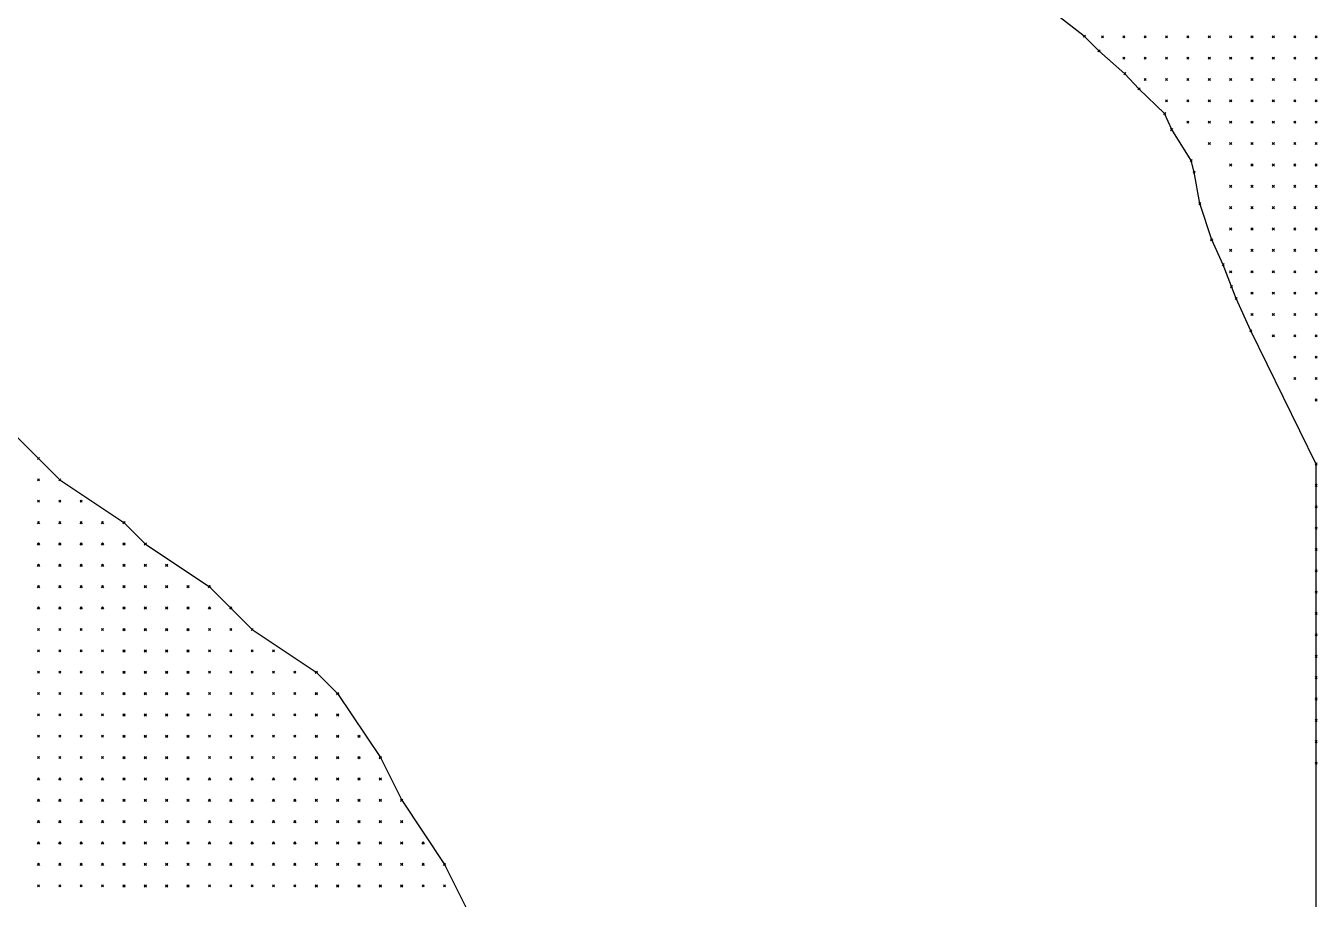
# Model space of a CAD drawing. Header units: metres. Extents: x 441556 to 446409, y 432338 to 461058.
# Drawn here: x 444001.4 to 444182.7, y 446559.2 to 446681.9 of the extents above; entities that cross this region are included whole.
import ezdxf

# ---------------------------------------------------------------- set-up
doc = ezdxf.new("R2010")
doc.units = ezdxf.units.M
doc.header["$MEASUREMENT"] = 0
doc.header["$PDMODE"] = 35
doc.header["$PDSIZE"] = 0.15
for name, color, linetype, lineweight in [('DTM-BRE-RevN_GRP_CURS APA', 2, 'Continuous', 0), ('DTM-NOK-RevN_LIDAR_co_lidar', 91, 'Continuous', 0), ('DTM-NOK-RevN_RTK', 32, 'Continuous', 0)]:
    doc.layers.add(name, color=color, linetype=linetype, lineweight=lineweight)
doc.layers.add('DTM-INT_YP', color=121, linetype='Continuous')
doc.layers.add('DTM-NOK-RevN_POINTS', color=91, linetype='Continuous')

msp = doc.modelspace()

# ---------------------------------------------------------------- linework, layer by layer
at = {"layer": 'DTM-BRE-RevN_GRP_CURS APA'}
for p, q in [((444149.983, 446680.39, 337.583), (444146.026, 446683.455, 337.703)), ((444152.046, 446678.335, 337.703), (444149.983, 446680.39, 337.583)), ((444155.684, 446675.132, 337.823), (444152.046, 446678.335, 337.703)), ((444157.655, 446673.015, 337.583), (444155.684, 446675.132, 337.823)), ((444161.256, 446669.541, 337.743), (444157.655, 446673.015, 337.583)), ((444162.254, 446667.275, 337.743), (444161.256, 446669.541, 337.743)), ((444164.983, 446662.939, 337.783), (444162.254, 446667.275, 337.743)), ((444165.403, 446661.29, 337.386), (444164.983, 446662.939, 337.783)), ((444166.195, 446656.895, 337.662), (444165.403, 446661.29, 337.386)), ((444167.87, 446651.814, 337.455), (444166.195, 446656.895, 337.662)), ((444169.487, 446648.307, 337.455), (444167.87, 446651.814, 337.455)), ((444170.636, 446645.234, 337.662), (444169.487, 446648.307, 337.455)), ((444171.311, 446643.553, 337.524), (444170.636, 446645.234, 337.662)), ((444173.372, 446639.017, 337.455), (444171.311, 446643.553, 337.524))]:
    msp.add_line(p, q, dxfattribs=at)
at = {"layer": 'DTM-INT_YP'}
for points in [[(444182.522, 446557.339, 341.005), (444182.522, 446578.335, 340.565), (444182.522, 446581.334, 340.57), (444182.522, 446584.333, 340.422), (444182.522, 446587.333, 340.767), (444182.522, 446590.332, 340.896), (444182.522, 446593.331, 341.072), (444182.522, 446596.331, 341.552), (444182.522, 446599.33, 342.117), (444182.522, 446602.329, 342.657), (444182.522, 446605.329, 342.854), (444182.522, 446608.328, 343.179), (444182.522, 446611.327, 343.345), (444182.522, 446614.327, 343.17), (444182.522, 446617.326, 342.859), (444182.522, 446620.325, 342.631), (444173.372, 446639.017, 337.455), (444171.311, 446643.553, 337.524), (444170.636, 446645.234, 337.662), (444169.487, 446648.307, 337.455), (444167.87, 446651.814, 337.455), (444166.195, 446656.895, 337.662), (444165.403, 446661.29, 337.386), (444164.983, 446662.939, 337.783), (444162.254, 446667.275, 337.743), (444161.256, 446669.541, 337.743), (444157.655, 446673.015, 337.583), (444155.684, 446675.132, 337.823), (444152.046, 446678.335, 337.703), (444149.983, 446680.39, 337.583), (444146.026, 446683.455, 337.703)], [(444000.18, 446624.097, 343.067), (444003.179, 446621.097, 343.388), (444006.178, 446618.098, 343.625), (444015.176, 446612.099, 344.522), (444018.176, 446609.1, 344.844), (444027.174, 446603.101, 344.616), (444030.173, 446600.102, 344.669), (444033.173, 446597.103, 344.686), (444042.171, 446591.104, 345.851), (444045.17, 446588.104, 346.047), (444051.169, 446579.106, 346.157), (444054.168, 446573.108, 346.13), (444060.167, 446564.11, 346.607), (444063.166, 446558.111, 346.709)]]:
    msp.add_polyline3d(points, dxfattribs=at)
at = {"layer": 'DTM-NOK-RevN_LIDAR_co_lidar'}
for p in [(444152.529, 446680.312, 338.928), (444155.528, 446680.312, 340.144), (444158.528, 446680.312, 341.373), (444161.527, 446680.312, 342.982), (444164.526, 446680.312, 344.422), (444167.526, 446680.312, 345.927), (444170.525, 446680.312, 347.972), (444173.524, 446680.312, 349.707), (444176.524, 446680.312, 351.342), (444179.523, 446680.312, 352.763), (444182.522, 446680.312, 355.386), (444155.528, 446677.313, 338.821), (444158.528, 446677.313, 340.067), (444161.527, 446677.313, 341.351), (444164.526, 446677.313, 342.863), (444167.526, 446677.313, 344.382), (444170.525, 446677.313, 346.135), (444173.524, 446677.313, 347.764), (444176.524, 446677.313, 349.567), (444179.523, 446677.313, 350.631), (444182.522, 446677.313, 352.623), (444158.528, 446674.314, 338.641), (444161.527, 446674.314, 339.874), (444164.526, 446674.314, 341.361), (444167.526, 446674.314, 343.131), (444170.525, 446674.314, 344.626), (444173.524, 446674.314, 346.069), (444176.524, 446674.314, 347.545), (444179.523, 446674.314, 348.821), (444182.522, 446674.314, 350.56), (444161.527, 446671.314, 338.692), (444164.526, 446671.314, 340.227), (444167.526, 446671.314, 341.805), (444170.525, 446671.314, 343.315), (444173.524, 446671.314, 344.677), (444176.524, 446671.314, 346.073), (444179.523, 446671.314, 347.609), (444182.522, 446671.314, 349.411), (444164.526, 446668.315, 339.224), (444167.526, 446668.315, 340.764), (444170.525, 446668.315, 342.258), (444173.524, 446668.315, 343.604), (444176.524, 446668.315, 345.228), (444179.523, 446668.315, 346.826), (444182.522, 446668.315, 348.545), (444167.526, 446665.316, 339.969), (444170.525, 446665.316, 341.633), (444173.524, 446665.316, 342.967), (444176.524, 446665.316, 344.513), (444179.523, 446665.316, 346.022), (444182.522, 446665.316, 347.666), (444170.525, 446662.316, 340.994), (444173.524, 446662.316, 342.366), (444176.524, 446662.316, 343.767), (444179.523, 446662.316, 345.182), (444182.522, 446662.316, 346.718), (444170.525, 446659.317, 340.251), (444173.524, 446659.317, 341.728), (444176.524, 446659.317, 343.026), (444179.523, 446659.317, 344.298), (444182.522, 446659.317, 345.642), (444170.525, 446656.317, 339.758), (444173.524, 446656.317, 341.207), (444176.524, 446656.317, 342.308), (444179.523, 446656.317, 343.333), (444182.522, 446656.317, 344.533), (444170.525, 446653.318, 339.34), (444173.524, 446653.318, 340.688), (444176.524, 446653.318, 341.638), (444179.523, 446653.318, 342.486), (444182.522, 446653.318, 343.555), (444170.525, 446650.319, 338.802), (444173.524, 446650.319, 340.036), (444176.524, 446650.319, 341.009), (444179.523, 446650.319, 341.825), (444182.522, 446650.319, 342.721), (444170.525, 446647.319, 338.314), (444173.524, 446647.319, 339.247), (444176.524, 446647.319, 340.443), (444179.523, 446647.319, 341.272), (444182.522, 446647.319, 342.088), (444173.524, 446644.32, 338.445), (444176.524, 446644.32, 339.79), (444179.523, 446644.32, 340.848), (444182.522, 446644.32, 341.699), (444173.524, 446641.321, 337.901), (444176.524, 446641.321, 338.844), (444179.523, 446641.321, 340.363), (444182.522, 446641.321, 341.348), (444176.524, 446638.321, 338.546), (444179.523, 446638.321, 339.967), (444182.522, 446638.321, 341.322), (444179.523, 446635.322, 339.702), (444182.522, 446635.322, 341.328), (444179.523, 446632.323, 339.867), (444182.522, 446632.323, 341.391), (444182.522, 446629.323, 341.683), (444182.522, 446620.325, 342.631), (444182.522, 446617.326, 342.859), (444182.522, 446614.327, 343.17), (444182.522, 446611.327, 343.345), (444182.522, 446608.328, 343.179), (444182.522, 446605.329, 342.854), (444182.522, 446602.329, 342.657), (444182.522, 446599.33, 342.117), (444182.522, 446596.331, 341.552), (444182.522, 446593.331, 341.072), (444182.522, 446590.332, 340.896), (444182.522, 446587.333, 340.767), (444182.522, 446584.333, 340.422), (444182.522, 446581.334, 340.57), (444182.522, 446578.335, 340.565)]:
    msp.add_point(p, dxfattribs=at)
at = {"layer": 'DTM-NOK-RevN_POINTS'}
for p in [(444003.179, 446621.097, 343.388), (444003.179, 446618.098, 343.94), (444006.178, 446618.098, 343.625), (444003.179, 446615.099, 344.53), (444006.178, 446615.099, 344.039), (444009.178, 446615.099, 344.6), (444003.179, 446612.099, 344.514), (444006.178, 446612.099, 344.482), (444009.178, 446612.099, 344.565), (444012.177, 446612.099, 344.83), (444015.176, 446612.099, 344.522), (444003.179, 446609.1, 345.026), (444006.178, 446609.1, 344.995), (444009.178, 446609.1, 344.702), (444012.177, 446609.1, 344.617), (444015.176, 446609.1, 344.68), (444018.176, 446609.1, 344.844), (444003.179, 446606.101, 345.143), (444006.178, 446606.101, 344.625), (444009.178, 446606.101, 344.601), (444012.177, 446606.101, 344.679), (444015.176, 446606.101, 344.58), (444018.176, 446606.101, 344.685), (444021.175, 446606.101, 344.54), (444003.179, 446603.101, 344.864), (444006.178, 446603.101, 344.838), (444009.178, 446603.101, 344.878), (444012.177, 446603.101, 345.023), (444015.176, 446603.101, 344.907), (444018.176, 446603.101, 344.638), (444021.175, 446603.101, 344.68), (444024.174, 446603.101, 344.615), (444027.174, 446603.101, 344.616), (444003.179, 446600.102, 344.762), (444006.178, 446600.102, 344.759), (444009.178, 446600.102, 344.781), (444012.177, 446600.102, 344.953), (444015.176, 446600.102, 345.192), (444018.176, 446600.102, 344.926), (444021.175, 446600.102, 344.731), (444024.174, 446600.102, 344.537), (444027.174, 446600.102, 344.552), (444030.173, 446600.102, 344.669), (444003.179, 446597.103, 346.799), (444006.178, 446597.103, 345.829), (444009.178, 446597.103, 345.007), (444012.177, 446597.103, 344.808), (444015.176, 446597.103, 345.045), (444018.176, 446597.103, 345.153), (444021.175, 446597.103, 344.942), (444024.174, 446597.103, 344.707), (444027.174, 446597.103, 344.534), (444030.173, 446597.103, 344.621), (444033.173, 446597.103, 344.686), (444003.179, 446594.103, 348.765), (444006.178, 446594.103, 348.575), (444009.178, 446594.103, 347.109), (444012.177, 446594.103, 344.676), (444015.176, 446594.103, 345.081), (444018.176, 446594.103, 345.186), (444021.175, 446594.103, 345.1), (444024.174, 446594.103, 345.013), (444027.174, 446594.103, 344.996), (444030.173, 446594.103, 344.615), (444033.173, 446594.103, 344.676), (444036.172, 446594.103, 344.889), (444003.179, 446591.104, 350.249), (444006.178, 446591.104, 349.89), (444009.178, 446591.104, 348.842), (444012.177, 446591.104, 347.316), (444015.176, 446591.104, 344.982), (444018.176, 446591.104, 344.929), (444021.175, 446591.104, 344.993), (444024.174, 446591.104, 345.102), (444027.174, 446591.104, 345.154), (444030.173, 446591.104, 345.014), (444033.173, 446591.104, 344.849), (444036.172, 446591.104, 345.004), (444039.171, 446591.104, 345.56), (444042.171, 446591.104, 345.851), (444003.179, 446588.104, 351.149), (444006.178, 446588.104, 350.865), (444009.178, 446588.104, 350.272), (444012.177, 446588.104, 348.237), (444015.176, 446588.104, 346.359), (444018.176, 446588.104, 345.198), (444021.175, 446588.104, 345.062), (444024.174, 446588.104, 345.319), (444027.174, 446588.104, 345.035), (444030.173, 446588.104, 345.092), (444033.173, 446588.104, 345.177), (444036.172, 446588.104, 345.002), (444039.171, 446588.104, 345.233), (444042.171, 446588.104, 345.381), (444045.17, 446588.104, 346.047), (444003.179, 446585.105, 352.626), (444006.178, 446585.105, 352.542), (444009.178, 446585.105, 350.96), (444012.177, 446585.105, 349.213), (444015.176, 446585.105, 347.391), (444018.176, 446585.105, 346.298), (444021.175, 446585.105, 345.685), (444024.174, 446585.105, 345.197), (444027.174, 446585.105, 345.505), (444030.173, 446585.105, 345.236), (444033.173, 446585.105, 345.307), (444036.172, 446585.105, 345.299), (444039.171, 446585.105, 345.088), (444042.171, 446585.105, 345.397), (444045.17, 446585.105, 345.907), (444003.179, 446582.106, 354.093), (444006.178, 446582.106, 353.412), (444009.178, 446582.106, 351.716), (444012.177, 446582.106, 349.907), (444015.176, 446582.106, 348.084), (444018.176, 446582.106, 346.966), (444021.175, 446582.106, 346.25), (444024.174, 446582.106, 345.432), (444027.174, 446582.106, 345.147), (444030.173, 446582.106, 345.266), (444033.173, 446582.106, 345.355), (444036.172, 446582.106, 345.327), (444039.171, 446582.106, 345.148), (444042.171, 446582.106, 345.066), (444045.17, 446582.106, 345.388), (444048.169, 446582.106, 345.791), (444003.179, 446579.106, 354.603), (444006.178, 446579.106, 354.006), (444009.178, 446579.106, 352.095), (444012.177, 446579.106, 351.014), (444015.176, 446579.106, 349.426), (444018.176, 446579.106, 348.633), (444021.175, 446579.106, 347.72), (444024.174, 446579.106, 347.879), (444027.174, 446579.106, 347.38), (444030.173, 446579.106, 345.38), (444033.173, 446579.106, 345.257), (444036.172, 446579.106, 345.358), (444039.171, 446579.106, 345.414), (444042.171, 446579.106, 345.382), (444045.17, 446579.106, 345.185), (444048.169, 446579.106, 345.521), (444051.169, 446579.106, 346.157), (444003.179, 446576.107, 355.336), (444006.178, 446576.107, 354.865), (444009.178, 446576.107, 353.928), (444012.177, 446576.107, 352.167), (444015.176, 446576.107, 351.111), (444018.176, 446576.107, 350.784), (444021.175, 446576.107, 350.2), (444024.174, 446576.107, 350.443), (444027.174, 446576.107, 349.425), (444030.173, 446576.107, 347.401), (444033.173, 446576.107, 345.559), (444036.172, 446576.107, 345.284), (444039.171, 446576.107, 345.472), (444042.171, 446576.107, 345.514), (444045.17, 446576.107, 345.427), (444048.169, 446576.107, 345.468), (444051.169, 446576.107, 345.84), (444003.179, 446573.108, 356.179), (444006.178, 446573.108, 355.902), (444009.178, 446573.108, 355.191), (444012.177, 446573.108, 353.527), (444015.176, 446573.108, 352.72), (444018.176, 446573.108, 352.175), (444021.175, 446573.108, 352.027), (444024.174, 446573.108, 352.354), (444027.174, 446573.108, 351.706), (444030.173, 446573.108, 350.255), (444033.173, 446573.108, 345.976), (444036.172, 446573.108, 345.385), (444039.171, 446573.108, 345.487), (444042.171, 446573.108, 345.672), (444045.17, 446573.108, 345.688), (444048.169, 446573.108, 345.332), (444051.169, 446573.108, 345.444), (444054.168, 446573.108, 346.13), (444003.179, 446570.108, 357.056), (444006.178, 446570.108, 356.868), (444009.178, 446570.108, 356.242), (444012.177, 446570.108, 355.099), (444015.176, 446570.108, 354.213), (444018.176, 446570.108, 353.705), (444021.175, 446570.108, 353.439), (444024.174, 446570.108, 353.448), (444027.174, 446570.108, 353.099), (444030.173, 446570.108, 351.037), (444033.173, 446570.108, 349.199), (444036.172, 446570.108, 345.234), (444039.171, 446570.108, 345.663), (444042.171, 446570.108, 345.702), (444045.17, 446570.108, 345.718), (444048.169, 446570.108, 345.569), (444051.169, 446570.108, 345.67), (444054.168, 446570.108, 345.865), (444003.179, 446567.109, 358.008), (444006.178, 446567.109, 358.026), (444009.178, 446567.109, 357.653), (444012.177, 446567.109, 357.265), (444015.176, 446567.109, 356.755), (444018.176, 446567.109, 355.292), (444021.175, 446567.109, 354.925), (444024.174, 446567.109, 354.695), (444027.174, 446567.109, 353.514), (444030.173, 446567.109, 352.384), (444033.173, 446567.109, 350.717), (444036.172, 446567.109, 347.682), (444039.171, 446567.109, 345.922), (444042.171, 446567.109, 345.642), (444045.17, 446567.109, 345.631), (444048.169, 446567.109, 345.949), (444051.169, 446567.109, 345.882), (444054.168, 446567.109, 345.688), (444057.167, 446567.109, 346.315), (444003.179, 446564.11, 358.45), (444006.178, 446564.11, 358.592), (444009.178, 446564.11, 358.68), (444012.177, 446564.11, 358.6), (444015.176, 446564.11, 357.848), (444018.176, 446564.11, 357.26), (444021.175, 446564.11, 356.829), (444024.174, 446564.11, 356.071), (444027.174, 446564.11, 355.032), (444030.173, 446564.11, 354.186), (444033.173, 446564.11, 352.961), (444036.172, 446564.11, 349.613), (444039.171, 446564.11, 346.912), (444042.171, 446564.11, 345.436), (444045.17, 446564.11, 345.628), (444048.169, 446564.11, 345.768), (444051.169, 446564.11, 345.915), (444054.168, 446564.11, 345.762), (444057.167, 446564.11, 346.032), (444060.167, 446564.11, 346.607), (444003.179, 446561.11, 359.027), (444006.178, 446561.11, 358.878), (444009.178, 446561.11, 358.814), (444012.177, 446561.11, 358.875), (444015.176, 446561.11, 358.925), (444018.176, 446561.11, 359.039), (444021.175, 446561.11, 358.871), (444024.174, 446561.11, 358.42), (444027.174, 446561.11, 357.413), (444030.173, 446561.11, 356.153), (444033.173, 446561.11, 355.396), (444036.172, 446561.11, 353.412), (444039.171, 446561.11, 348.419), (444042.171, 446561.11, 346.452), (444045.17, 446561.11, 345.667), (444048.169, 446561.11, 345.977), (444051.169, 446561.11, 346.114), (444054.168, 446561.11, 345.978), (444057.167, 446561.11, 346.015), (444060.167, 446561.11, 346.353)]:
    msp.add_point(p, dxfattribs=at)
at = {"layer": 'DTM-NOK-RevN_RTK'}
for p in [(444149.983, 446680.39, 337.583), (444152.046, 446678.335, 337.703), (444155.684, 446675.132, 337.823), (444157.655, 446673.015, 337.583), (444161.256, 446669.541, 337.743), (444162.254, 446667.275, 337.743), (444164.983, 446662.939, 337.783), (444165.403, 446661.29, 337.386), (444166.195, 446656.895, 337.662), (444167.87, 446651.814, 337.455), (444169.487, 446648.307, 337.455), (444170.636, 446645.234, 337.662), (444171.311, 446643.553, 337.524), (444173.372, 446639.017, 337.455)]:
    msp.add_point(p, dxfattribs=at)

doc.saveas('drawing.dxf')
